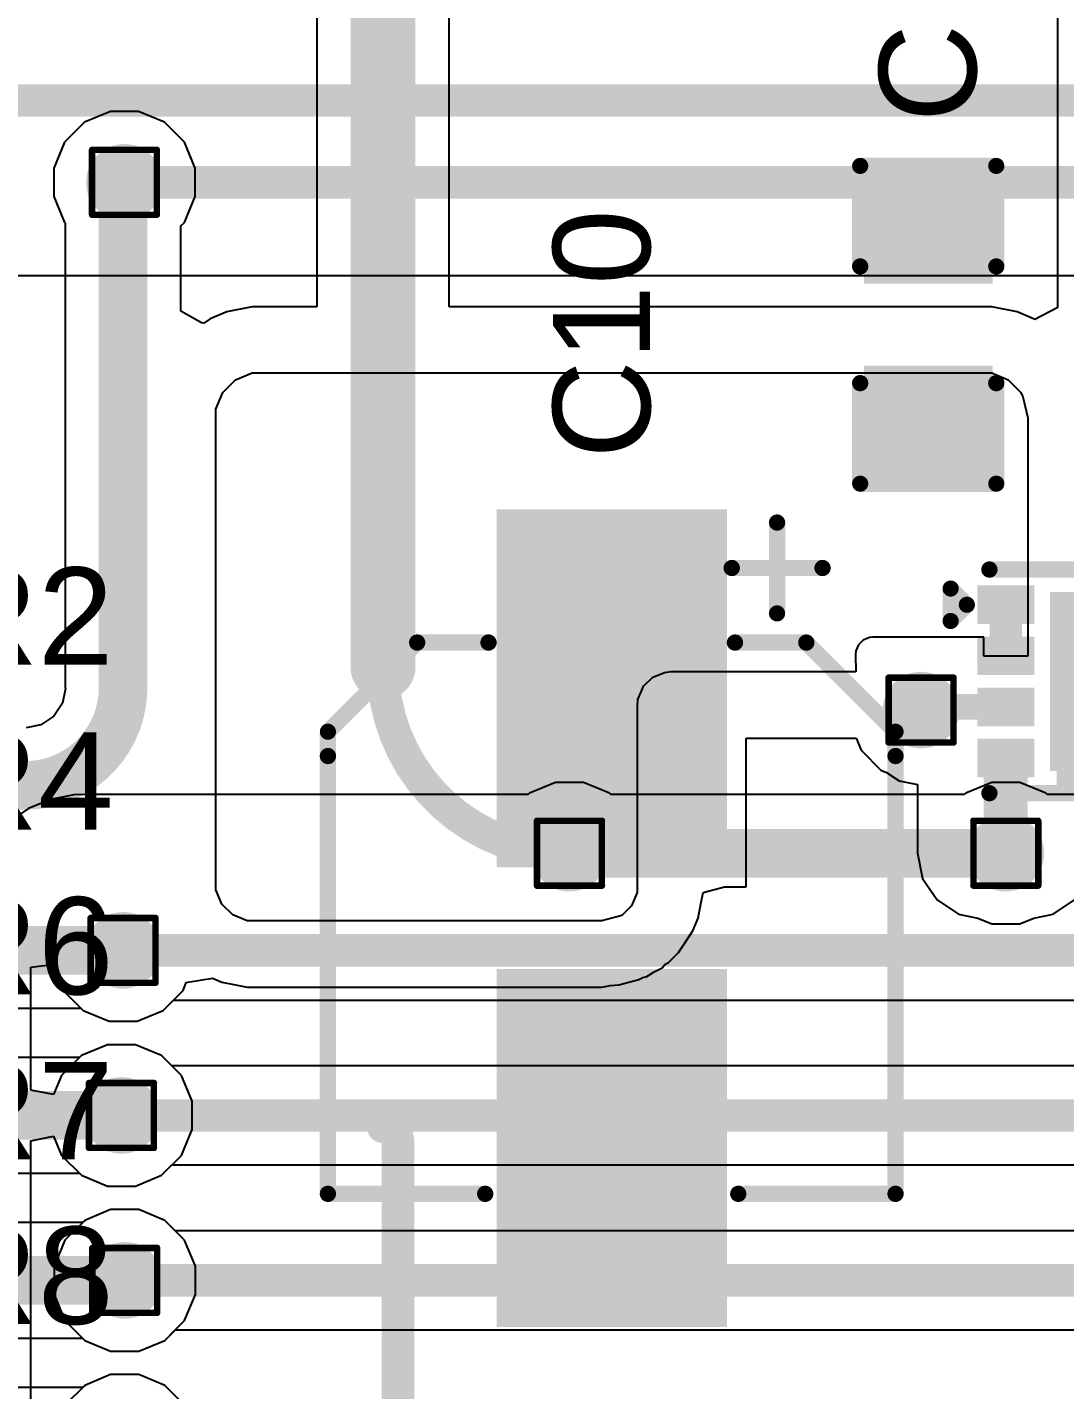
# Model space of a CAD drawing. Header units: inches. Extents: x -40 to 219, y 2 to 133.
# Drawn here: x 9.13 to 17.25, y 55.44 to 66.11 of the extents above; entities that cross this region are included whole.
import ezdxf

# ---------------------------------------------------------------- set-up
doc = ezdxf.new("R2010")
doc.units = ezdxf.units.IN
for name, color, linetype in [('Bottom Layer', 5, 'Continuous'), ('Drill Drawing', 1, 'Continuous'), ('Top Layer', 1, 'Continuous'), ('Top Overlay', 2, 'Continuous'), ('Top Paste', 8, 'Continuous'), ('Top Solder', 216, 'Continuous'), ('Via Holes', 16, 'Continuous')]:
    doc.layers.add(name, color=color, linetype=linetype)
doc.styles.add('Arial', font='', dxfattribs={"height": 0.2})
doc.styles.get('Arial').set_extended_font_data('Arial')

# ---------------------------------------------------------------- blocks, each defined once
blk = doc.blocks.new('DFN_8_1_2_1_6__25')
at = {"layer": 'Top Layer'}
for points in [[(-0.375, 0.7), (-0.375, 0.5), (-0.72, 0.5), (-0.72, 0.7)], [(0.15, 0.65), (0.15, -0.65), (-0.15, -0.65), (-0.15, 0.65)], [(0.72, 0.7), (0.72, 0.5), (0.375, 0.5), (0.375, 0.7)], [(-0.375, 0.3), (-0.375, 0.1), (-0.72, 0.1), (-0.72, 0.3)], [(0.72, 0.3), (0.72, 0.1), (0.375, 0.1), (0.375, 0.3)], [(-0.375, -0.1), (-0.375, -0.3), (-0.72, -0.3), (-0.72, -0.1)], [(0.72, -0.1), (0.72, -0.3), (0.375, -0.3), (0.375, -0.1)], [(-0.375, -0.5), (-0.375, -0.7), (-0.72, -0.7), (-0.72, -0.5)], [(0.72, -0.5), (0.72, -0.7), (0.375, -0.7), (0.375, -0.5)]]:
    blk.add_hatch(color=1, dxfattribs=at).paths.add_polyline_path(points)
at = {"layer": 'Top Paste'}
for points in [[(-0.375, 0.7), (-0.375, 0.5), (-0.72, 0.5), (-0.72, 0.7)], [(0.15, 0.65), (0.15, -0.65), (-0.15, -0.65), (-0.15, 0.65)], [(0.72, 0.7), (0.72, 0.5), (0.375, 0.5), (0.375, 0.7)], [(-0.375, 0.3), (-0.375, 0.1), (-0.72, 0.1), (-0.72, 0.3)], [(0.72, 0.3), (0.72, 0.1), (0.375, 0.1), (0.375, 0.3)], [(-0.375, -0.1), (-0.375, -0.3), (-0.72, -0.3), (-0.72, -0.1)], [(0.72, -0.1), (0.72, -0.3), (0.375, -0.3), (0.375, -0.1)], [(-0.375, -0.5), (-0.375, -0.7), (-0.72, -0.7), (-0.72, -0.5)], [(0.72, -0.5), (0.72, -0.7), (0.375, -0.7), (0.375, -0.5)]]:
    blk.add_hatch(color=8, dxfattribs=at).paths.add_polyline_path(points)
at = {"layer": 'Top Solder'}
for points in [[(-0.324, 0.751), (-0.324, 0.449), (-0.771, 0.449), (-0.771, 0.751)], [(0.771, 0.751), (0.771, 0.449), (0.324, 0.449), (0.324, 0.751)], [(0.201, 0.701), (0.201, -0.701), (-0.201, -0.701), (-0.201, 0.701)], [(-0.324, 0.351), (-0.324, 0.049), (-0.771, 0.049), (-0.771, 0.351)], [(0.771, 0.351), (0.771, 0.049), (0.324, 0.049), (0.324, 0.351)], [(-0.324, -0.049), (-0.324, -0.351), (-0.771, -0.351), (-0.771, -0.049)], [(0.771, -0.049), (0.771, -0.351), (0.324, -0.351), (0.324, -0.049)], [(-0.324, -0.449), (-0.324, -0.751), (-0.771, -0.751), (-0.771, -0.449)], [(0.771, -0.449), (0.771, -0.751), (0.324, -0.751), (0.324, -0.449)]]:
    blk.add_hatch(color=216, dxfattribs=at).paths.add_polyline_path(points)
at = {"layer": 'Top Overlay', "const_width": 0.127}
for points in [[(-0.676, 0.876), (0.676, 0.876)], [(-0.979, 0.473), (-0.979, 0.727)], [(-0.979, 0.727), (-0.852, 0.6)], [(-0.979, 0.473), (-0.852, 0.6)], [(-0.676, -0.876), (0.676, -0.876)]]:
    blk.add_lwpolyline(points, dxfattribs=at)
at = {"layer": 'Top Overlay', "const_width": 0.0635}
for points in [[(-0.708, 0.876, 1), (-0.644, 0.876, 1)], [(0.644, 0.876, 1), (0.708, 0.876, 1)], [(-1.011, 0.727, 1), (-0.948, 0.727, 1)], [(-1.011, 0.727, 1), (-0.948, 0.727, 1)], [(-0.884, 0.6, 1), (-0.821, 0.6, 1)], [(-0.884, 0.6, 1), (-0.821, 0.6, 1)], [(-1.011, 0.473, 1), (-0.948, 0.473, 1)], [(-1.011, 0.473, 1), (-0.948, 0.473, 1)], [(-0.708, -0.876, 1), (-0.644, -0.876, 1)], [(0.644, -0.876, 1), (0.708, -0.876, 1)]]:
    blk.add_lwpolyline(points, format="xyb", close=True, dxfattribs=at)
blk = doc.blocks.new('RVT1E100M0405__202')
at = {"layer": 'Top Layer'}
for points in [[(-3.1, 0.8), (-0.5, 0.8), (-0.5, -0.8), (-3.1, -0.8)], [(0.5, 0.8), (3.1, 0.8), (3.1, -0.8), (0.5, -0.8)]]:
    blk.add_hatch(color=1, dxfattribs=at).paths.add_polyline_path(points)
at = {"layer": 'Top Paste'}
for points in [[(-3.1, 0.8), (-0.5, 0.8), (-0.5, -0.8), (-3.1, -0.8)], [(0.5, 0.8), (3.1, 0.8), (3.1, -0.8), (0.5, -0.8)]]:
    blk.add_hatch(color=8, dxfattribs=at).paths.add_polyline_path(points)
at = {"layer": 'Top Solder'}
for points in [[(-3.202, 0.902), (-0.398, 0.902), (-0.398, -0.902), (-3.202, -0.902)], [(0.398, 0.902), (3.202, 0.902), (3.202, -0.902), (0.398, -0.902)]]:
    blk.add_hatch(color=216, dxfattribs=at).paths.add_polyline_path(points)
at = {"layer": 'Top Overlay', "const_width": 0.127}
for points in [[(-2.159, 1.524), (-1.46, 2.223)], [(-1.27, 2.223), (-1.46, 2.223)], [(2.159, 2.223), (-1.27, 2.223)], [(2.159, 0.991), (2.159, 2.223)], [(-2.743, 0.94), (-2.743, 1.651)], [(-2.159, 0.965), (-2.159, 1.524)], [(-2.388, 1.295), (-3.099, 1.295)], [(-2.159, -1.524), (-2.159, -0.965)], [(2.159, -2.223), (2.159, -0.991)], [(-1.46, -2.223), (-2.159, -1.524)], [(-1.27, -2.223), (-1.46, -2.223)], [(2.159, -2.223), (-1.27, -2.223)]]:
    blk.add_lwpolyline(points, dxfattribs=at)
at = {"layer": 'Top Overlay', "const_width": 0.0635}
for points in [[(-1.492, 2.223, 1), (-1.429, 2.223, 1)], [(-1.492, 2.223, 1), (-1.429, 2.223, 1)], [(-1.302, 2.223, 1), (-1.238, 2.223, 1)], [(-1.302, 2.223, 1), (-1.238, 2.223, 1)], [(2.127, 2.223, 1), (2.191, 2.223, 1)], [(2.127, 2.223, 1), (2.191, 2.223, 1)], [(-2.775, 1.651, 1), (-2.711, 1.651, 1)], [(-2.191, 1.524, 1), (-2.127, 1.524, 1)], [(-2.191, 1.524, 1), (-2.127, 1.524, 1)], [(-3.131, 1.295, 1), (-3.067, 1.295, 1)], [(-2.419, 1.295, 1), (-2.356, 1.295, 1)], [(-2.775, 0.94, 1), (-2.711, 0.94, 1)], [(-2.191, 0.965, 1), (-2.127, 0.965, 1)], [(2.127, 0.991, 1), (2.191, 0.991, 1)], [(-2.191, -0.965, 1), (-2.127, -0.965, 1)], [(2.127, -0.991, 1), (2.191, -0.991, 1)], [(-2.191, -1.524, 1), (-2.127, -1.524, 1)], [(-2.191, -1.524, 1), (-2.127, -1.524, 1)], [(-1.492, -2.223, 1), (-1.429, -2.223, 1)], [(-1.492, -2.223, 1), (-1.429, -2.223, 1)], [(-1.302, -2.223, 1), (-1.238, -2.223, 1)], [(-1.302, -2.223, 1), (-1.238, -2.223, 1)], [(2.127, -2.223, 1), (2.191, -2.223, 1)], [(2.127, -2.223, 1), (2.191, -2.223, 1)]]:
    blk.add_lwpolyline(points, format="xyb", close=True, dxfattribs=at)
blk = doc.blocks.new('C___0603_203')
at = {"layer": 'Top Layer'}
for points in [[(-0.381, 0.445), (-0.381, -0.445), (-1.143, -0.445), (-1.143, 0.445)], [(1.143, 0.445), (1.143, -0.445), (0.381, -0.445), (0.381, 0.445)]]:
    blk.add_hatch(color=1, dxfattribs=at).paths.add_polyline_path(points)
at = {"layer": 'Top Paste'}
for points in [[(-0.381, 0.445), (-0.381, -0.445), (-1.143, -0.445), (-1.143, 0.445)], [(1.143, 0.445), (1.143, -0.445), (0.381, -0.445), (0.381, 0.445)]]:
    blk.add_hatch(color=8, dxfattribs=at).paths.add_polyline_path(points)
at = {"layer": 'Top Solder'}
for points in [[(-0.321, 0.504), (-0.321, -0.504), (-1.203, -0.504), (-1.203, 0.504)], [(1.203, 0.504), (1.203, -0.504), (0.321, -0.504), (0.321, 0.504)]]:
    blk.add_hatch(color=216, dxfattribs=at).paths.add_polyline_path(points)
at = {"layer": 'Top Overlay', "const_width": 0.127}
for points in [[(-1.245, -0.533), (-1.245, 0.533)], [(-0.457, 0.533), (-1.245, 0.533)], [(1.245, 0.533), (0.457, 0.533)], [(1.245, -0.533), (1.245, 0.533)], [(-0.457, -0.533), (-1.245, -0.533)], [(1.245, -0.533), (0.457, -0.533)]]:
    blk.add_lwpolyline(points, dxfattribs=at)
at = {"layer": 'Top Overlay', "const_width": 0.0635}
for points in [[(-1.276, 0.533, 1), (-1.213, 0.533, 1)], [(-1.276, 0.533, 1), (-1.213, 0.533, 1)], [(-0.489, 0.533, 1), (-0.425, 0.533, 1)], [(0.425, 0.533, 1), (0.489, 0.533, 1)], [(1.213, 0.533, 1), (1.276, 0.533, 1)], [(1.213, 0.533, 1), (1.276, 0.533, 1)], [(-1.276, -0.533, 1), (-1.213, -0.533, 1)], [(-1.276, -0.533, 1), (-1.213, -0.533, 1)], [(-0.489, -0.533, 1), (-0.425, -0.533, 1)], [(0.425, -0.533, 1), (0.489, -0.533, 1)], [(1.213, -0.533, 1), (1.276, -0.533, 1)], [(1.213, -0.533, 1), (1.276, -0.533, 1)]]:
    blk.add_lwpolyline(points, format="xyb", close=True, dxfattribs=at)

msp = doc.modelspace()

# ---------------------------------------------------------------- hatches: boundary and pattern name
at = {"layer": 'Bottom Layer'}
h = msp.add_hatch(color=5, dxfattribs=at)
edge = h.paths.add_edge_path()
edge.add_arc((9.887, 64.898), 0.3, 0, 360)
h = msp.add_hatch(color=5, dxfattribs=at)
edge = h.paths.add_edge_path()
edge.add_arc((16.127, 60.764), 0.3, 0, 360)
h = msp.add_hatch(color=5, dxfattribs=at)
edge = h.paths.add_edge_path()
edge.add_arc((13.373, 59.643), 0.3, 0, 360)
h = msp.add_hatch(color=5, dxfattribs=at)
edge = h.paths.add_edge_path()
edge.add_arc((16.791, 59.643), 0.3, 0, 360)
h = msp.add_hatch(color=5, dxfattribs=at)
edge = h.paths.add_edge_path()
edge.add_arc((9.877, 58.882), 0.3, 0, 360)
h = msp.add_hatch(color=5, dxfattribs=at)
edge = h.paths.add_edge_path()
edge.add_arc((9.864, 57.589), 0.3, 0, 360)
h = msp.add_hatch(color=5, dxfattribs=at)
edge = h.paths.add_edge_path()
edge.add_arc((9.89, 56.297), 0.3, 0, 360)
at = {"layer": 'Top Layer'}
h = msp.add_hatch(color=1, dxfattribs=at)
edge = h.paths.add_edge_path()
edge.add_arc((9.887, 64.898), 0.3, 0, 360)
h = msp.add_hatch(color=1, dxfattribs=at)
edge = h.paths.add_edge_path()
edge.add_arc((16.127, 60.764), 0.3, 0, 360)
for points in [[(16.152, 60.689), (16.963, 60.689), (16.963, 60.889), (16.152, 60.889)], [(16.618, 59.643), (16.963, 59.643), (16.963, 60.489), (16.618, 60.489)], [(17.188, 60.07), (18.058, 60.07), (18.058, 60.406), (17.188, 60.406)]]:
    msp.add_hatch(color=1, dxfattribs=at).paths.add_polyline_path(points)
h = msp.add_hatch(color=1, dxfattribs=at)
edge = h.paths.add_edge_path()
edge.add_arc((13.373, 59.643), 0.3, 0, 360)
h = msp.add_hatch(color=1, dxfattribs=at)
edge = h.paths.add_edge_path()
edge.add_arc((16.791, 59.643), 0.3, 0, 360)
h = msp.add_hatch(color=1, dxfattribs=at)
edge = h.paths.add_edge_path()
edge.add_arc((9.877, 58.882), 0.3, 0, 360)
h = msp.add_hatch(color=1, dxfattribs=at)
edge = h.paths.add_edge_path()
edge.add_arc((9.864, 57.589), 0.3, 0, 360)
h = msp.add_hatch(color=1, dxfattribs=at)
edge = h.paths.add_edge_path()
edge.add_arc((9.89, 56.297), 0.3, 0, 360)
at = {"layer": 'Via Holes'}
h = msp.add_hatch(color=7, dxfattribs=at)
edge = h.paths.add_edge_path()
edge.add_arc((9.887, 64.898), 0.15, 0, 360)
h = msp.add_hatch(color=7, dxfattribs=at)
edge = h.paths.add_edge_path()
edge.add_arc((16.127, 60.764), 0.15, 0, 360)
h = msp.add_hatch(color=7, dxfattribs=at)
edge = h.paths.add_edge_path()
edge.add_arc((13.373, 59.643), 0.15, 0, 360)
h = msp.add_hatch(color=7, dxfattribs=at)
edge = h.paths.add_edge_path()
edge.add_arc((16.791, 59.643), 0.15, 0, 360)
h = msp.add_hatch(color=7, dxfattribs=at)
edge = h.paths.add_edge_path()
edge.add_arc((9.877, 58.882), 0.15, 0, 360)
h = msp.add_hatch(color=7, dxfattribs=at)
edge = h.paths.add_edge_path()
edge.add_arc((9.864, 57.589), 0.15, 0, 360)
h = msp.add_hatch(color=7, dxfattribs=at)
edge = h.paths.add_edge_path()
edge.add_arc((9.89, 56.297), 0.15, 0, 360)

# ---------------------------------------------------------------- linework, layer by layer
at = {"layer": 'Bottom Layer'}
for p, q in [((7.246, 64.167), (14.649, 64.167)), ((14.649, 64.167), (22.999, 64.167)), ((13.263, 60.197), (13.059, 60.113)), ((13.483, 60.197), (13.263, 60.197)), ((13.687, 60.113), (13.483, 60.197)), ((16.68, 60.197), (16.477, 60.113)), ((16.901, 60.197), (16.68, 60.197)), ((17.104, 60.113), (16.901, 60.197)), ((9.49, 60.099), (9.308, 60.063)), ((9.583, 60.103), (9.49, 60.099)), ((13.05, 60.103), (9.583, 60.103)), ((13.059, 60.113), (13.05, 60.103)), ((13.696, 60.103), (13.687, 60.113)), ((16.467, 60.103), (13.696, 60.103)), ((16.477, 60.113), (16.467, 60.103)), ((17.114, 60.103), (17.104, 60.113)), ((17.412, 60.103), (17.114, 60.103)), ((9.136, 59.992), (8.982, 59.888)), ((9.308, 60.063), (9.136, 59.992)), ((9.154, 58.75), (9.323, 58.772)), ((9.154, 57.788), (9.154, 58.75)), ((9.323, 58.772), (9.407, 58.568)), ((9.407, 58.568), (9.563, 58.412)), ((10.191, 58.412), (10.272, 58.493)), ((10.272, 58.493), (51.147, 58.493)), ((9.563, 58.412), (9.767, 58.328)), ((9.987, 58.328), (10.191, 58.412)), ((9.767, 58.328), (9.987, 58.328)), ((9.55, 58.059), (9.394, 57.903)), ((9.754, 58.143), (9.55, 58.059)), ((9.974, 58.143), (9.754, 58.143)), ((10.178, 58.059), (9.974, 58.143)), ((10.259, 57.978), (10.178, 58.059)), ((50.965, 57.978), (10.259, 57.978)), ((9.394, 57.903), (9.332, 57.752)), ((9.332, 57.752), (9.154, 57.788)), ((9.154, 57.391), (9.332, 57.426)), ((9.332, 57.426), (9.394, 57.276)), ((9.154, 53.885), (9.154, 57.391)), ((9.394, 57.276), (9.55, 57.12)), ((9.55, 57.12), (9.754, 57.035)), ((9.974, 57.035), (10.178, 57.12)), ((10.178, 57.12), (10.259, 57.201)), ((10.259, 57.201), (50.965, 57.201)), ((9.754, 57.035), (9.974, 57.035)), ((9.779, 56.851), (9.576, 56.767)), ((10, 56.851), (9.779, 56.851)), ((10.203, 56.767), (10, 56.851)), ((9.576, 56.767), (9.42, 56.611)), ((10.285, 56.686), (10.203, 56.767)), ((41.054, 56.686), (10.285, 56.686)), ((9.42, 56.611), (9.336, 56.407)), ((9.336, 56.407), (9.336, 56.187)), ((9.336, 56.187), (9.42, 55.983)), ((9.42, 55.983), (9.576, 55.827)), ((9.576, 55.827), (9.779, 55.743)), ((10, 55.743), (10.203, 55.827)), ((10.203, 55.827), (10.285, 55.909)), ((10.285, 55.909), (41.054, 55.909)), ((9.779, 55.743), (10, 55.743)), ((9.779, 55.559), (9.576, 55.474)), ((10, 55.559), (9.779, 55.559)), ((10.203, 55.474), (10, 55.559)), ((9.576, 55.474), (9.42, 55.319)), ((10.285, 55.393), (10.203, 55.474))]:
    msp.add_line(p, q, dxfattribs=at)
for points, const_width in [([(7.426, 65.539), (21.251, 65.539)], 0.254), ([(9.887, 64.898), (22.253, 64.898)], 0.254), ([(13.373, 59.643), (16.791, 59.643)], 0.381), ([(9.877, 58.882), (51.147, 58.882)], 0.254), ([(9.877, 57.589), (50.965, 57.589)], 0.254), ([(9.877, 56.297), (9.89, 56.297)], 0.254), ([(9.89, 56.297), (41.054, 56.297)], 0.254)]:
    msp.add_lwpolyline(points, dxfattribs=dict(at, const_width=const_width))
for points, const_width in [([(9.824, 64.898, 1), (9.951, 64.898, 1)], 0.127), ([(13.278, 59.643, 1), (13.468, 59.643, 1)], 0.191), ([(16.695, 59.643, 1), (16.886, 59.643, 1)], 0.191), ([(9.813, 58.882, 1), (9.94, 58.882, 1)], 0.127), ([(9.813, 57.589, 1), (9.94, 57.589, 1)], 0.127), ([(9.813, 56.297, 1), (9.94, 56.297, 1)], 0.127), ([(9.826, 56.297, 1), (9.953, 56.297, 1)], 0.127), ([(9.826, 56.297, 1), (9.953, 56.297, 1)], 0.127)]:
    msp.add_lwpolyline(points, format="xyb", close=True, dxfattribs=dict(at, const_width=const_width))
at = {"layer": 'Drill Drawing', "const_width": 0.0508}
for points in [[(9.633, 65.152), (10.141, 65.152)], [(9.633, 64.644), (9.633, 65.152)], [(10.141, 64.644), (10.141, 65.152)], [(9.633, 64.644), (10.141, 64.644)], [(15.873, 61.018), (16.381, 61.018)], [(15.873, 60.51), (15.873, 61.018)], [(16.381, 60.51), (16.381, 61.018)], [(15.873, 60.51), (16.381, 60.51)], [(13.119, 59.897), (13.627, 59.897)], [(13.119, 59.389), (13.119, 59.897)], [(13.627, 59.389), (13.627, 59.897)], [(16.537, 59.897), (17.045, 59.897)], [(16.537, 59.389), (16.537, 59.897)], [(17.045, 59.389), (17.045, 59.897)], [(13.119, 59.389), (13.627, 59.389)], [(16.537, 59.389), (17.045, 59.389)], [(9.623, 59.136), (10.131, 59.136)], [(9.623, 58.628), (9.623, 59.136)], [(10.131, 58.628), (10.131, 59.136)], [(9.623, 58.628), (10.131, 58.628)], [(9.61, 57.843), (10.118, 57.843)], [(9.61, 57.335), (9.61, 57.843)], [(10.118, 57.335), (10.118, 57.843)], [(9.61, 57.335), (10.118, 57.335)], [(9.636, 56.551), (10.144, 56.551)], [(9.636, 56.043), (9.636, 56.551)], [(10.144, 56.043), (10.144, 56.551)], [(9.636, 56.043), (10.144, 56.043)]]:
    msp.add_lwpolyline(points, dxfattribs=at)
at = {"layer": 'Drill Drawing', "const_width": 0.0254}
for points in [[(9.621, 65.152, 1), (9.646, 65.152, 1)], [(9.621, 65.152, 1), (9.646, 65.152, 1)], [(10.129, 65.152, 1), (10.154, 65.152, 1)], [(10.129, 65.152, 1), (10.154, 65.152, 1)], [(9.621, 64.644, 1), (9.646, 64.644, 1)], [(9.621, 64.644, 1), (9.646, 64.644, 1)], [(10.129, 64.644, 1), (10.154, 64.644, 1)], [(10.129, 64.644, 1), (10.154, 64.644, 1)], [(15.86, 61.018, 1), (15.886, 61.018, 1)], [(15.86, 61.018, 1), (15.886, 61.018, 1)], [(16.368, 61.018, 1), (16.394, 61.018, 1)], [(16.368, 61.018, 1), (16.394, 61.018, 1)], [(15.86, 60.51, 1), (15.886, 60.51, 1)], [(15.86, 60.51, 1), (15.886, 60.51, 1)], [(16.368, 60.51, 1), (16.394, 60.51, 1)], [(16.368, 60.51, 1), (16.394, 60.51, 1)], [(13.106, 59.897, 1), (13.132, 59.897, 1)], [(13.106, 59.897, 1), (13.132, 59.897, 1)], [(13.614, 59.897, 1), (13.64, 59.897, 1)], [(13.614, 59.897, 1), (13.64, 59.897, 1)], [(16.524, 59.897, 1), (16.549, 59.897, 1)], [(16.524, 59.897, 1), (16.549, 59.897, 1)], [(17.032, 59.897, 1), (17.057, 59.897, 1)], [(17.032, 59.897, 1), (17.057, 59.897, 1)], [(13.106, 59.389, 1), (13.132, 59.389, 1)], [(13.106, 59.389, 1), (13.132, 59.389, 1)], [(13.614, 59.389, 1), (13.64, 59.389, 1)], [(13.614, 59.389, 1), (13.64, 59.389, 1)], [(16.524, 59.389, 1), (16.549, 59.389, 1)], [(16.524, 59.389, 1), (16.549, 59.389, 1)], [(17.032, 59.389, 1), (17.057, 59.389, 1)], [(17.032, 59.389, 1), (17.057, 59.389, 1)], [(9.61, 59.136, 1), (9.635, 59.136, 1)], [(9.61, 59.136, 1), (9.635, 59.136, 1)], [(10.118, 59.136, 1), (10.143, 59.136, 1)], [(10.118, 59.136, 1), (10.143, 59.136, 1)], [(9.61, 58.628, 1), (9.635, 58.628, 1)], [(9.61, 58.628, 1), (9.635, 58.628, 1)], [(10.118, 58.628, 1), (10.143, 58.628, 1)], [(10.118, 58.628, 1), (10.143, 58.628, 1)], [(9.597, 57.843, 1), (9.623, 57.843, 1)], [(9.597, 57.843, 1), (9.623, 57.843, 1)], [(10.105, 57.843, 1), (10.131, 57.843, 1)], [(10.105, 57.843, 1), (10.131, 57.843, 1)], [(9.597, 57.335, 1), (9.623, 57.335, 1)], [(9.597, 57.335, 1), (9.623, 57.335, 1)], [(10.105, 57.335, 1), (10.131, 57.335, 1)], [(10.105, 57.335, 1), (10.131, 57.335, 1)], [(9.623, 56.551, 1), (9.648, 56.551, 1)], [(9.623, 56.551, 1), (9.648, 56.551, 1)], [(10.131, 56.551, 1), (10.156, 56.551, 1)], [(10.131, 56.551, 1), (10.156, 56.551, 1)], [(9.623, 56.043, 1), (9.648, 56.043, 1)], [(9.623, 56.043, 1), (9.648, 56.043, 1)], [(10.131, 56.043, 1), (10.156, 56.043, 1)], [(10.131, 56.043, 1), (10.156, 56.043, 1)]]:
    msp.add_lwpolyline(points, format="xyb", close=True, dxfattribs=at)
at = {"layer": 'Top Layer'}
for p, q in [((11.394, 71.19), (11.394, 63.923)), ((12.43, 63.923), (12.43, 71.19)), ((17.195, 66.883), (17.195, 63.919)), ((9.777, 65.452), (9.574, 65.368)), ((9.998, 65.452), (9.777, 65.452)), ((10.201, 65.368), (9.998, 65.452)), ((9.574, 65.368), (9.418, 65.212)), ((10.357, 65.212), (10.201, 65.368)), ((9.418, 65.212), (9.333, 65.008)), ((10.441, 65.008), (10.357, 65.212)), ((9.333, 65.008), (9.333, 64.788)), ((10.441, 64.788), (10.441, 65.008)), ((9.333, 64.788), (9.418, 64.584)), ((10.357, 64.584), (10.441, 64.788)), ((9.418, 64.584), (9.424, 64.579)), ((9.424, 64.579), (9.424, 60.939)), ((10.33, 64.557), (10.357, 64.584)), ((10.33, 63.89), (10.33, 64.557)), ((10.492, 63.798), (10.33, 63.89)), ((10.559, 63.83), (10.508, 63.795)), ((10.69, 63.884), (10.559, 63.83)), ((10.888, 63.923), (10.69, 63.884)), ((10.69, 63.884), (10.69, 63.884)), ((10.69, 63.884), (10.69, 63.884)), ((10.959, 63.923), (10.888, 63.923)), ((11.394, 63.923), (10.959, 63.923)), ((16.61, 63.923), (12.43, 63.923)), ((16.68, 63.923), (16.61, 63.923)), ((16.879, 63.884), (16.68, 63.923)), ((17.008, 63.83), (16.879, 63.884)), ((16.879, 63.884), (16.879, 63.884)), ((16.879, 63.884), (16.879, 63.884)), ((17.017, 63.824), (17.008, 63.83)), ((17.008, 63.83), (17.008, 63.83)), ((17.008, 63.83), (17.008, 63.83)), ((17.192, 63.915), (17.017, 63.824)), ((17.195, 63.919), (17.192, 63.915)), ((10.508, 63.795), (10.492, 63.798)), ((10.758, 63.351), (10.888, 63.405)), ((10.888, 63.405), (10.959, 63.405)), ((10.959, 63.405), (16.61, 63.405)), ((16.61, 63.405), (16.68, 63.405)), ((16.68, 63.405), (16.81, 63.352)), ((10.658, 63.251), (10.758, 63.351)), ((16.81, 63.352), (16.909, 63.252)), ((10.603, 63.121), (10.658, 63.251)), ((16.909, 63.252), (16.924, 63.218)), ((16.924, 63.218), (16.963, 63.053)), ((10.603, 63.05), (10.603, 63.121)), ((10.603, 59.418), (10.603, 63.05)), ((16.963, 63.053), (16.963, 62.888)), ((16.963, 62.888), (16.963, 61.187)), ((15.637, 61.275), (15.617, 61.227)), ((15.674, 61.312), (15.637, 61.275)), ((15.722, 61.332), (15.674, 61.312)), ((15.748, 61.335), (15.722, 61.332)), ((16.618, 61.335), (15.748, 61.335)), ((16.618, 61.187), (16.618, 61.335)), ((15.617, 61.227), (15.614, 61.2)), ((15.614, 61.2), (15.614, 61.2)), ((15.614, 61.2), (15.617, 61.063)), ((16.963, 61.187), (16.618, 61.187)), ((14.116, 61.057), (14.02, 61.018)), ((14.168, 61.063), (14.116, 61.057)), ((15.617, 61.063), (14.168, 61.063)), ((13.947, 60.944), (13.907, 60.848)), ((13.954, 60.952), (13.947, 60.944)), ((14.02, 61.018), (13.954, 60.952)), ((9.425, 60.934), (9.402, 60.819)), ((9.424, 60.939), (9.425, 60.934)), ((13.907, 60.848), (13.902, 60.796)), ((9.402, 60.819), (9.334, 60.717)), ((13.902, 60.796), (13.902, 59.388)), ((9.232, 60.649), (9.117, 60.626)), ((9.334, 60.717), (9.232, 60.649)), ((14.758, 59.38), (14.758, 60.545)), ((14.758, 60.545), (15.617, 60.545)), ((15.617, 60.545), (15.618, 60.545)), ((15.618, 60.545), (15.657, 60.45)), ((15.657, 60.45), (15.813, 60.294)), ((15.813, 60.294), (15.855, 60.276)), ((15.855, 60.276), (15.954, 60.21)), ((15.954, 60.21), (16.1, 60.181)), ((16.1, 60.181), (16.1, 59.643)), ((16.1, 59.643), (16.139, 59.445)), ((10.603, 59.357), (10.603, 59.418)), ((10.65, 59.245), (10.603, 59.357)), ((13.902, 59.388), (13.902, 59.334)), ((14.42, 59.334), (14.586, 59.38)), ((14.586, 59.38), (14.758, 59.38)), ((16.139, 59.445), (16.252, 59.277)), ((10.736, 59.159), (10.65, 59.245)), ((13.86, 59.232), (13.782, 59.155)), ((13.902, 59.334), (13.86, 59.232)), ((14.38, 59.135), (14.402, 59.247)), ((14.402, 59.247), (14.42, 59.334)), ((16.252, 59.277), (16.42, 59.165)), ((17.161, 59.165), (17.329, 59.277)), ((10.848, 59.113), (10.736, 59.159)), ((13.782, 59.155), (13.626, 59.113)), ((14.338, 59.034), (14.38, 59.135)), ((14.38, 59.135), (14.38, 59.135)), ((14.38, 59.135), (14.38, 59.135)), ((16.42, 59.165), (16.571, 59.135)), ((16.571, 59.135), (16.68, 59.089)), ((16.901, 59.089), (17.011, 59.135)), ((17.011, 59.135), (17.161, 59.165)), ((10.908, 59.113), (10.848, 59.113)), ((13.626, 59.113), (10.908, 59.113)), ((14.226, 58.866), (14.338, 59.034)), ((16.68, 59.089), (16.901, 59.089)), ((14.148, 58.788), (14.226, 58.866)), ((13.98, 58.676), (14.037, 58.714)), ((14.037, 58.714), (14.098, 58.744)), ((14.098, 58.744), (14.12, 58.77)), ((14.12, 58.77), (14.148, 58.788)), ((10.346, 58.568), (10.372, 58.631)), ((10.372, 58.631), (10.383, 58.634)), ((10.383, 58.634), (10.578, 58.664)), ((10.578, 58.664), (10.649, 58.634)), ((10.649, 58.634), (10.649, 58.634)), ((10.649, 58.634), (10.649, 58.634)), ((10.649, 58.634), (10.758, 58.613)), ((10.758, 58.613), (10.848, 58.595)), ((10.848, 58.595), (10.848, 58.595)), ((10.848, 58.595), (10.848, 58.595)), ((10.848, 58.595), (10.908, 58.595)), ((10.908, 58.595), (13.626, 58.595)), ((13.626, 58.595), (13.693, 58.608)), ((13.693, 58.608), (13.76, 58.613)), ((13.76, 58.613), (13.917, 58.655)), ((13.917, 58.655), (13.947, 58.67)), ((13.947, 58.67), (13.98, 58.676)), ((10.191, 58.412), (10.346, 58.568)), ((8.065, 58.429), (9.546, 58.429)), ((9.546, 58.429), (9.563, 58.412)), ((9.563, 58.412), (9.767, 58.328)), ((9.987, 58.328), (10.191, 58.412)), ((9.767, 58.328), (9.987, 58.328)), ((9.55, 58.059), (9.534, 58.043)), ((9.754, 58.143), (9.55, 58.059)), ((9.974, 58.143), (9.754, 58.143)), ((10.178, 58.059), (9.974, 58.143)), ((10.334, 57.903), (10.178, 58.059)), ((9.534, 58.043), (8.155, 58.043)), ((10.418, 57.7), (10.334, 57.903)), ((10.418, 57.479), (10.418, 57.7)), ((10.334, 57.276), (10.418, 57.479)), ((10.178, 57.12), (10.334, 57.276)), ((8.168, 57.136), (9.534, 57.136)), ((9.534, 57.136), (9.55, 57.12)), ((9.55, 57.12), (9.754, 57.035)), ((9.974, 57.035), (10.178, 57.12)), ((9.754, 57.035), (9.974, 57.035)), ((9.779, 56.851), (9.576, 56.767)), ((10, 56.851), (9.779, 56.851)), ((10.203, 56.767), (10, 56.851)), ((9.559, 56.75), (8.204, 56.75)), ((9.576, 56.767), (9.559, 56.75)), ((10.359, 56.611), (10.203, 56.767)), ((10.444, 56.407), (10.359, 56.611)), ((10.444, 56.187), (10.444, 56.407)), ((10.359, 55.983), (10.444, 56.187)), ((10.203, 55.827), (10.359, 55.983)), ((8.078, 55.844), (9.559, 55.844)), ((9.559, 55.844), (9.576, 55.827)), ((9.576, 55.827), (9.779, 55.743)), ((10, 55.743), (10.203, 55.827)), ((9.779, 55.743), (10, 55.743)), ((9.779, 55.559), (9.576, 55.474)), ((10, 55.559), (9.779, 55.559)), ((10.203, 55.474), (10, 55.559)), ((9.559, 55.458), (8.078, 55.458)), ((9.576, 55.474), (9.559, 55.458)), ((10.359, 55.319), (10.203, 55.474))]:
    msp.add_line(p, q, dxfattribs=at)
for points, const_width in [([(11.912, 61.1), (11.912, 71.19)], 0.508), ([(9.877, 64.888), (9.887, 64.898)], 0.381), ([(9.877, 60.939), (9.877, 64.888)], 0.381), ([(16.791, 61.249), (16.791, 61.55)], 0.254), ([(7.443, 60.174), (9.111, 60.174)], 0.381), ([(13.369, 59.643), (13.373, 59.643)], 0.254), ([(7.43, 58.882), (9.877, 58.882)], 0.381), ([(7.418, 57.589), (9.864, 57.589)], 0.381), ([(9.864, 57.589), (9.877, 57.589)], 0.381), ([(12.03, 54.388), (12.03, 57.382)], 0.254), ([(7.443, 56.297), (9.877, 56.297)], 0.381)]:
    msp.add_lwpolyline(points, dxfattribs=dict(at, const_width=const_width))
for points, const_width in [([(9.781, 64.888, 1), (9.972, 64.888, 1)], 0.191), ([(9.781, 64.888, 1), (9.972, 64.888, 1)], 0.191), ([(9.792, 64.898, 1), (9.983, 64.898, 1)], 0.191), ([(16.727, 61.55, 1), (16.854, 61.55, 1)], 0.127), ([(16.727, 61.249, 1), (16.854, 61.249, 1)], 0.127), ([(11.785, 61.1, 1), (12.039, 61.1, 1)], 0.254), ([(11.849, 61.1, 1), (11.976, 61.1, 1)], 0.127), ([(9.781, 60.939, 1), (9.972, 60.939, 1)], 0.191), ([(9.781, 60.939, 1), (9.972, 60.939, 1)], 0.191), ([(9.016, 60.174, 1), (9.207, 60.174, 1)], 0.191), ([(9.016, 60.174, 1), (9.207, 60.174, 1)], 0.191), ([(13.306, 59.643, 1), (13.433, 59.643, 1)], 0.127), ([(13.306, 59.643, 1), (13.433, 59.643, 1)], 0.127), ([(13.309, 59.643, 1), (13.436, 59.643, 1)], 0.127), ([(9.781, 58.882, 1), (9.972, 58.882, 1)], 0.191), ([(9.769, 57.589, 1), (9.959, 57.589, 1)], 0.191), ([(9.769, 57.589, 1), (9.959, 57.589, 1)], 0.191), ([(9.781, 57.589, 1), (9.972, 57.589, 1)], 0.191), ([(11.849, 57.5, 1), (11.976, 57.5, 1)], 0.127), ([(11.967, 57.382, 1), (12.094, 57.382, 1)], 0.127), ([(11.967, 57.382, 1), (12.094, 57.382, 1)], 0.127), ([(9.781, 56.297, 1), (9.972, 56.297, 1)], 0.191)]:
    msp.add_lwpolyline(points, format="xyb", close=True, dxfattribs=dict(at, const_width=const_width))
for points, const_width in [([(13.369, 59.643, -0.414214), (11.912, 61.1)], 0.254), ([(9.877, 60.939, -0.414214), (9.111, 60.174)], 0.381), ([(11.912, 57.5, -0.414214), (12.03, 57.382)], 0.254)]:
    msp.add_lwpolyline(points, format="xyb", dxfattribs=dict(at, const_width=const_width))

# ---------------------------------------------------------------- block references
at = {"rotation": 270}
for name, p in [('C___0603_203', (16.183, 63.782)), ('RVT1E100M0405__202', (13.704, 59.134))]:
    msp.add_blockref(name, p, dxfattribs=at)
msp.add_blockref('DFN_8_1_2_1_6__25', (17.338, 60.989))

# ---------------------------------------------------------------- texts
at = {"layer": 'Top Overlay', "style": 'Arial'}
for s, p in [('C9', (16.559, 65.369)), ('C10', (14.005, 62.734))]:
    msp.add_text(s, height=0.762, rotation=90, dxfattribs=at).set_placement(p)
for s, p in [('R2', (8.441, 61.12)), ('R4', (8.441, 59.828)), ('R6', (8.441, 58.537)), ('R7', (8.441, 57.246)), ('R8', (8.441, 55.955))]:
    msp.add_text(s, height=0.762, dxfattribs=at).set_placement(p)

doc.saveas('drawing.dxf')
